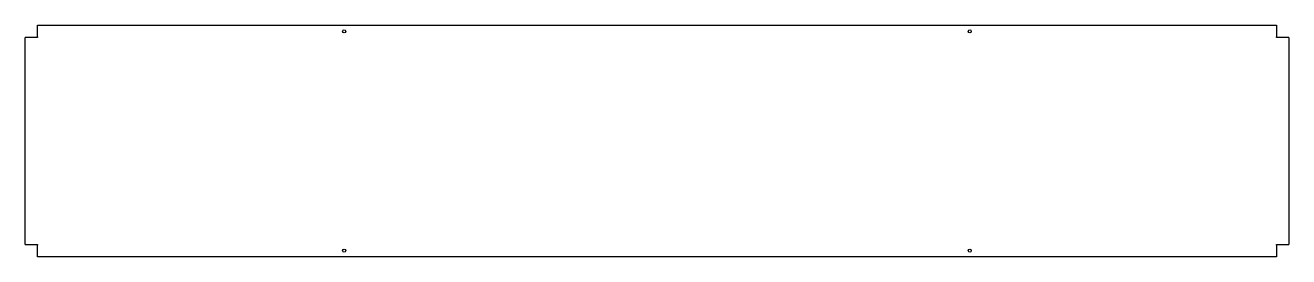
# Model space of a CAD drawing. Header units: millimetres. Extents: x -385 to 1675, y 541 to 919.
import ezdxf

# ---------------------------------------------------------------- set-up
doc = ezdxf.new("R2010")
doc.units = ezdxf.units.MM
doc.layers.add('CHAPA_DE_ENCOSTO', color=7, linetype='Continuous')
doc.layers.add('Default', color=7, linetype='Continuous')

# ---------------------------------------------------------------- blocks, each defined once
blk = doc.blocks.new('SE')
at = {"layer": 'CHAPA_DE_ENCOSTO', "color": 7, "linetype": 'Continuous'}
for p, q in [((-364.7, 899.7), (-364.7, 918.5)), ((-364.7, 918.5), (1655.3, 918.5)), ((1655.3, 918.5), (1655.3, 899.7)), ((-384.7, 560.9), (-384.7, 898.5)), ((-364.7, 898.5), (-384.7, 898.5)), ((-364.7, 899.7), (-364.7, 898.5)), ((1655.3, 898.5), (1655.3, 899.7)), ((1675.3, 898.5), (1655.3, 898.5)), ((1675.3, 898.5), (1675.3, 560.9)), ((-384.7, 560.9), (-364.7, 560.9)), ((-364.7, 560.9), (-364.7, 559.6)), ((-364.7, 540.8), (-364.7, 559.6)), ((1655.3, 560.9), (1675.3, 560.9)), ((1655.3, 559.6), (1655.3, 560.9)), ((1655.3, 559.6), (1655.3, 540.8)), ((1655.3, 540.8), (-364.7, 540.8))]:
    blk.add_line(p, q, dxfattribs=at)
for centre in [(135.3, 908.5), (1155.3, 908.5), (135.3, 550.8), (1155.3, 550.8)]:
    blk.add_circle(centre, 2.5, dxfattribs=at)

msp = doc.modelspace()

# ---------------------------------------------------------------- block references
at = {"layer": 'Default'}
msp.add_blockref('SE', (0, 0), dxfattribs=at)

doc.saveas('drawing.dxf')
